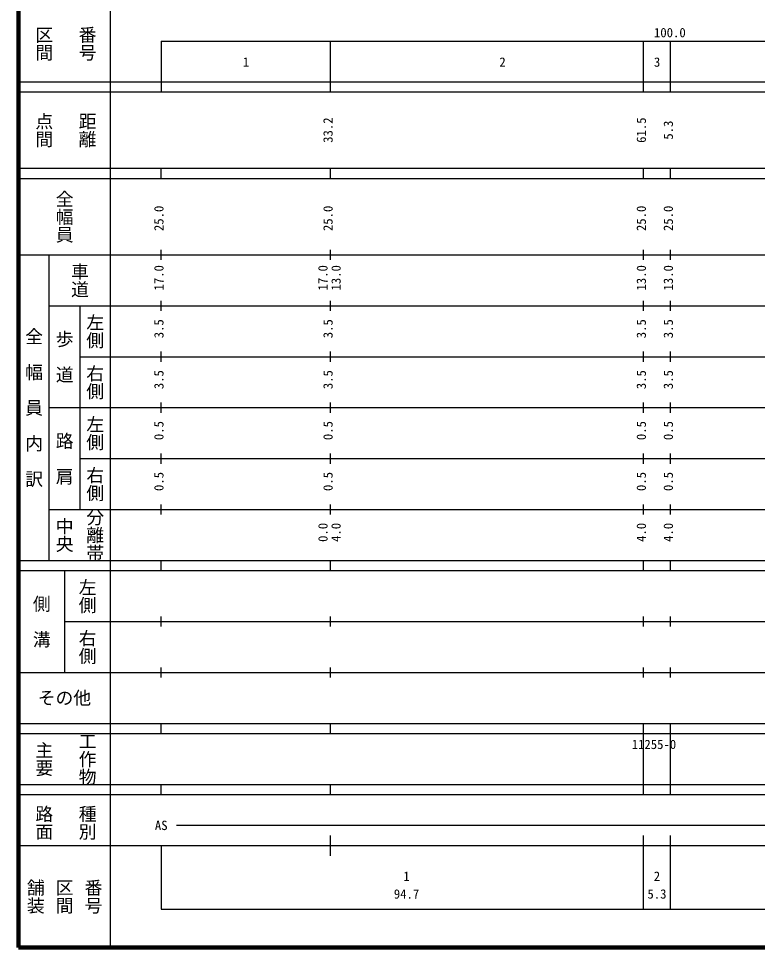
# Model space of a CAD drawing. Units: millimetres on the paper, enlarged 1000 times. Extents: x 40000 to 680000, y 20000 to 380000.
# Drawn here: x 40000 to 185034, y 20000 to 202409 of the extents above; entities that cross this region are included whole.
import ezdxf
from ezdxf.enums import TextEntityAlignment as Align

# ---------------------------------------------------------------- set-up
doc = ezdxf.new("R2010")
doc.units = ezdxf.units.MM
doc.header["$LTSCALE"] = 1000
doc.layers.add('M-TTL', color=2, linetype='Continuous', lineweight=140)
doc.layers.add('M-TTL-BAND', color=7, linetype='Continuous', lineweight=25)
doc.styles.add('@ＭＳ ゴシック', font='')
doc.styles.add('ＭＳ ゴシック', font='')
doc.styles.get('@ＭＳ ゴシック').set_extended_font_data('@MS Gothic')
doc.styles.get('ＭＳ ゴシック').set_extended_font_data('MS Gothic')

msp = doc.modelspace()

# ---------------------------------------------------------------- linework, layer by layer
at = {"layer": 'M-TTL'}
for p, q in [((40000, 380000), (40000, 20000)), ((40000, 20000), (680000, 20000))]:
    msp.add_line(p, q, dxfattribs=at)
at = {"layer": 'M-TTL-BAND'}
for p, q in [((58000, 370000), (58000, 20000)), ((68000, 198000), (579000, 198000)), ((68000, 198000), (68000, 188000)), ((101200, 188000), (101200, 198000)), ((162700, 188000), (162700, 198000)), ((168000, 188000), (168000, 198000)), ((40000, 190000), (579000, 190000)), ((40000, 188000), (579000, 188000)), ((40000, 173000), (579000, 173000)), ((68000, 171000), (68000, 173000)), ((101200, 171000), (101200, 173000)), ((162700, 171000), (162700, 173000)), ((168000, 171000), (168000, 173000)), ((40000, 171000), (579000, 171000)), ((68000, 155000), (68000, 157000)), ((101200, 155000), (101200, 157000)), ((162700, 155000), (162700, 157000)), ((168000, 155000), (168000, 157000)), ((40000, 156000), (579000, 156000)), ((46000, 96000), (46000, 156000)), ((46000, 146000), (579000, 146000)), ((52000, 146000), (52000, 106000)), ((68000, 145000), (68000, 147000)), ((101200, 145000), (101200, 147000)), ((162700, 145000), (162700, 147000)), ((168000, 145000), (168000, 147000)), ((68000, 135000), (68000, 137000)), ((101200, 135000), (101200, 137000)), ((162700, 135000), (162700, 137000)), ((168000, 135000), (168000, 137000)), ((52000, 136000), (579000, 136000)), ((46000, 126000), (579000, 126000)), ((68000, 125000), (68000, 127000)), ((101200, 125000), (101200, 127000)), ((162700, 125000), (162700, 127000)), ((168000, 125000), (168000, 127000)), ((68000, 115000), (68000, 117000)), ((101200, 115000), (101200, 117000)), ((162700, 115000), (162700, 117000)), ((168000, 115000), (168000, 117000)), ((52000, 116000), (579000, 116000)), ((46000, 106000), (579000, 106000)), ((68000, 105000), (68000, 107000)), ((101200, 105000), (101200, 107000)), ((162700, 105000), (162700, 107000)), ((168000, 105000), (168000, 107000)), ((40000, 96000), (579000, 96000)), ((68000, 94000), (68000, 96000)), ((101200, 94000), (101200, 96000)), ((162700, 94000), (162700, 96000)), ((168000, 94000), (168000, 96000)), ((40000, 94000), (579000, 94000)), ((49000, 94000), (49000, 74000)), ((49000, 84000), (579000, 84000)), ((68000, 83000), (68000, 85000)), ((101200, 83000), (101200, 85000)), ((162700, 83000), (162700, 85000)), ((168000, 83000), (168000, 85000)), ((68000, 73000), (68000, 75000)), ((101200, 73000), (101200, 75000)), ((162700, 73000), (162700, 75000)), ((168000, 73000), (168000, 75000)), ((40000, 74000), (579000, 74000)), ((40000, 64000), (579000, 64000)), ((68000, 62000), (68000, 64000)), ((101200, 62000), (101200, 64000)), ((162700, 62000), (162700, 64000)), ((168000, 62000), (168000, 64000)), ((40000, 62000), (579000, 62000)), ((162700, 52000), (162700, 62000)), ((168000, 52000), (168000, 62000)), ((40000, 52000), (579000, 52000)), ((68000, 50000), (68000, 52000)), ((101200, 50000), (101200, 52000)), ((162700, 50000), (162700, 52000)), ((168000, 50000), (168000, 52000)), ((40000, 50000), (579000, 50000)), ((71000, 44000), (404737, 44000)), ((101200, 38000), (101200, 42000)), ((162700, 27500), (162700, 42000)), ((168000, 27500), (168000, 42000)), ((40000, 40000), (579000, 40000)), ((68000, 40000), (68000, 27500)), ((68000, 27500), (579000, 27500))]:
    msp.add_line(p, q, dxfattribs=at)

# ---------------------------------------------------------------- texts
at = {"layer": 'M-TTL-BAND', "style": '@ＭＳ ゴシック'}
for s, p in [('番号', (53500, 197500)), ('区間', (45000, 197500)), ('点間', (45000, 180500)), ('距離', (53500, 180500)), ('全幅員', (49000, 163500)), ('車道', (52000, 151000)), ('左側', (55000, 141000)), ('全\u3000幅\u3000員\u3000内\u3000訳', (43000, 126000)), ('歩\u3000道', (49000, 136000)), ('右側', (55000, 131000)), ('左側', (55000, 121000)), ('路\u3000肩', (49000, 116000)), ('右側', (55000, 111000)), ('分離帯', (55000, 101000)), ('中央', (49000, 101000)), ('左側', (53500, 89000)), ('側\u3000溝', (44500, 84000)), ('右側', (53500, 79000)), ('主要', (45000, 57000)), ('工作物', (53500, 57000)), ('路面', (45000, 44500)), ('種別', (53500, 44500)), ('舗装', (43333, 30000)), ('区間', (49000, 30000)), ('番号', (54667, 30000))]:
    msp.add_text(s, height=2566, rotation=270, dxfattribs=at).set_placement(p, align=Align.MIDDLE_CENTER)
at = {"layer": 'M-TTL-BAND', "style": 'ＭＳ ゴシック'}
for s, p in [('100.0', (167844, 198195)), ('1', (84630, 192405)), ('2', (134995, 192405)), ('3', (165347, 192405)), ('AS', (68000, 42500)), ('1', (116155, 32523)), ('2', (165313, 32523)), ('94.7', (116155, 29033)), ('5.3', (165313, 29033))]:
    msp.add_text(s, height=1833, dxfattribs=at).set_placement(p, align=Align.BOTTOM_CENTER)
for s, p in [('33.2', (102200, 180500)), ('61.5', (163700, 180500)), ('5.3', (169000, 180500)), ('25.0', (69000, 163174)), ('25.0', (102200, 163174)), ('25.0', (163700, 163174)), ('25.0', (169000, 163174)), ('17.0', (69000, 151500)), ('17.0', (101196, 151500)), ('13.0', (103781, 151500)), ('13.0', (163700, 151500)), ('13.0', (169000, 151500)), ('3.5', (69000, 141500)), ('3.5', (102200, 141500)), ('3.5', (163700, 141500)), ('3.5', (169000, 141500)), ('3.5', (69000, 131500)), ('3.5', (102200, 131500)), ('3.5', (163700, 131500)), ('3.5', (169000, 131500)), ('0.5', (69000, 121500)), ('0.5', (102200, 121500)), ('0.5', (163700, 121500)), ('0.5', (169000, 121500)), ('0.5', (69000, 111500)), ('0.5', (102200, 111500)), ('0.5', (163700, 111500)), ('0.5', (169000, 111500)), ('0.0', (101204, 101500)), ('4.0', (103773, 101500)), ('4.0', (163700, 101500)), ('4.0', (169000, 101500))]:
    msp.add_text(s, height=1833, rotation=90, dxfattribs=at).set_placement(p, align=Align.BOTTOM_CENTER)
msp.add_text('その他', height=2566, dxfattribs=at).set_placement((49000, 69000), align=Align.MIDDLE_CENTER)
msp.add_text('11255-0', height=1833, dxfattribs=at).set_placement((160359, 58405), align=Align.BOTTOM_LEFT)

doc.saveas('drawing.dxf')
